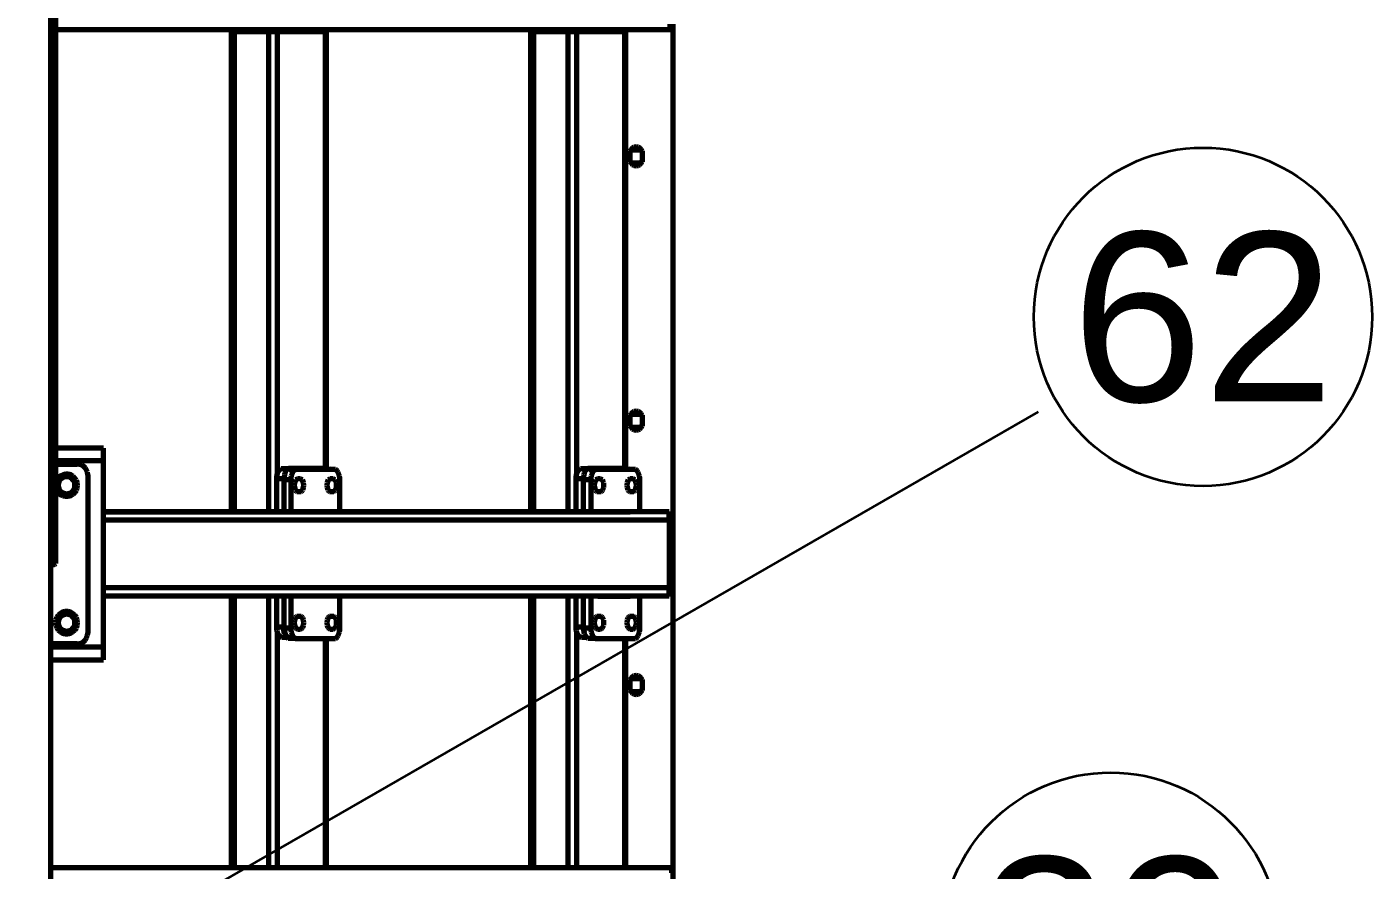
# Model space of a CAD drawing. Header units: millimetres. Extents: x 0 to 594, y 0 to 420.
# Drawn here: x 79.85 to 105.3, y 340.4 to 356.35 of the extents above; entities that cross this region are included whole.
import ezdxf
from ezdxf.enums import TextEntityAlignment as Align

# ---------------------------------------------------------------- set-up
doc = ezdxf.new("R2010")
doc.units = ezdxf.units.MM
doc.styles.add('GOST', font='Arial')

msp = doc.modelspace()

# ---------------------------------------------------------------- linework, layer by layer
at = {"color": 1, "lineweight": 70}
for p, q in [((80.3, 330.38), (80.3, 367.38)), ((80.33, 367.38), (80.33, 346.176)), ((80.4, 346.213), (80.4, 367.38)), ((92.023, 356.3), (92.023, 356.4)), ((92.079, 331.4), (92.079, 356.4)), ((80.4, 356.3), (92.023, 356.3)), ((83.714, 356.26), (83.713, 356.26)), ((83.713, 356.26), (83.713, 356.26)), ((83.713, 356.26), (83.713, 356.26)), ((83.713, 356.26), (83.713, 356.26)), ((83.713, 356.26), (83.713, 356.26)), ((83.713, 356.26), (83.714, 356.26)), ((83.713, 356.26), (83.713, 347.18)), ((83.716, 356.26), (83.714, 356.26)), ((83.714, 356.26), (83.715, 356.26)), ((83.715, 356.26), (83.716, 356.26)), ((83.718, 356.26), (83.716, 356.26)), ((83.716, 356.26), (83.717, 356.26)), ((83.717, 356.26), (83.718, 356.26)), ((83.721, 356.26), (83.718, 356.26)), ((83.718, 356.26), (83.72, 356.26)), ((83.72, 356.26), (83.721, 356.26)), ((83.724, 356.26), (83.721, 356.26)), ((83.721, 356.26), (83.723, 356.26)), ((83.723, 356.26), (83.725, 356.26)), ((83.728, 356.26), (83.724, 356.26)), ((83.725, 356.26), (83.727, 356.26)), ((83.727, 356.26), (83.73, 356.26)), ((83.733, 356.26), (83.728, 356.26)), ((83.73, 356.26), (83.73, 347.18)), ((83.738, 356.26), (83.733, 356.26)), ((83.744, 356.26), (83.738, 356.26)), ((83.75, 356.26), (83.744, 356.26)), ((83.756, 356.26), (83.75, 356.26)), ((83.763, 356.26), (83.756, 356.26)), ((83.771, 356.26), (83.763, 356.26)), ((84.422, 356.26), (83.771, 356.26)), ((83.771, 356.26), (83.771, 347.18)), ((84.434, 356.26), (84.422, 356.26)), ((84.422, 356.26), (84.422, 347.18)), ((84.447, 356.26), (84.434, 356.26)), ((84.46, 356.26), (84.447, 356.26)), ((84.473, 356.26), (84.46, 356.26)), ((84.486, 356.26), (84.473, 356.26)), ((84.5, 356.26), (84.486, 356.26)), ((84.513, 356.26), (84.5, 356.26)), ((84.526, 356.26), (84.513, 356.26)), ((84.538, 356.26), (84.526, 356.26)), ((84.55, 356.26), (84.538, 356.26)), ((84.561, 356.26), (84.55, 356.26)), ((84.571, 356.26), (84.561, 356.26)), ((84.579, 356.26), (84.571, 356.26)), ((84.587, 356.26), (84.579, 356.26)), ((85.493, 356.26), (84.587, 356.26)), ((84.587, 356.26), (84.587, 347.888)), ((85.493, 356.26), (85.496, 356.26)), ((85.496, 356.26), (85.493, 356.26)), ((85.493, 356.26), (85.493, 348)), ((85.496, 356.26), (85.498, 356.26)), ((85.498, 356.26), (85.496, 356.26)), ((85.498, 356.26), (85.5, 356.26)), ((85.5, 356.26), (85.498, 356.26)), ((85.5, 356.26), (85.502, 356.26)), ((85.502, 356.26), (85.5, 356.26)), ((85.502, 356.26), (85.503, 356.26)), ((85.503, 356.26), (85.502, 356.26)), ((85.503, 356.26), (85.505, 356.26)), ((85.505, 356.26), (85.503, 356.26)), ((85.505, 356.26), (85.506, 356.26)), ((85.506, 356.26), (85.505, 356.26)), ((85.506, 356.26), (85.507, 356.26)), ((85.507, 356.26), (85.506, 356.26)), ((85.507, 356.26), (85.508, 356.26)), ((85.508, 356.26), (85.507, 356.26)), ((85.508, 356.26), (85.509, 356.26)), ((85.509, 356.26), (85.508, 356.26)), ((85.509, 356.26), (85.51, 356.26)), ((85.51, 356.26), (85.509, 356.26)), ((85.51, 356.26), (85.51, 356.26)), ((85.51, 356.26), (85.51, 356.26)), ((85.51, 356.26), (85.511, 356.26)), ((85.511, 356.26), (85.51, 356.26)), ((85.51, 356.26), (85.51, 356.26)), ((85.51, 356.26), (85.51, 356.26)), ((85.511, 356.26), (85.511, 348)), ((89.379, 356.26), (89.378, 356.26)), ((89.378, 356.26), (89.378, 356.26)), ((89.378, 356.26), (89.378, 356.26)), ((89.378, 356.26), (89.378, 356.26)), ((89.378, 356.26), (89.379, 356.26)), ((89.378, 356.26), (89.378, 347.18)), ((89.381, 356.26), (89.379, 356.26)), ((89.379, 356.26), (89.379, 356.26)), ((89.379, 356.26), (89.38, 356.26)), ((89.38, 356.26), (89.381, 356.26)), ((89.383, 356.26), (89.381, 356.26)), ((89.381, 356.26), (89.382, 356.26)), ((89.382, 356.26), (89.384, 356.26)), ((89.386, 356.26), (89.383, 356.26)), ((89.384, 356.26), (89.385, 356.26)), ((89.385, 356.26), (89.387, 356.26)), ((89.39, 356.26), (89.386, 356.26)), ((89.387, 356.26), (89.389, 356.26)), ((89.389, 356.26), (89.391, 356.26)), ((89.394, 356.26), (89.39, 356.26)), ((89.391, 356.26), (89.393, 356.26)), ((89.393, 356.26), (89.395, 356.26)), ((89.398, 356.26), (89.394, 356.26)), ((89.395, 356.26), (89.395, 347.18)), ((89.403, 356.26), (89.398, 356.26)), ((89.409, 356.26), (89.403, 356.26)), ((89.415, 356.26), (89.409, 356.26)), ((89.422, 356.26), (89.415, 356.26)), ((89.429, 356.26), (89.422, 356.26)), ((89.436, 356.26), (89.429, 356.26)), ((90.088, 356.26), (89.436, 356.26)), ((89.436, 356.26), (89.436, 347.18)), ((90.1, 356.26), (90.088, 356.26)), ((90.088, 356.26), (90.088, 347.18)), ((90.112, 356.26), (90.1, 356.26)), ((90.125, 356.26), (90.112, 356.26)), ((90.138, 356.26), (90.125, 356.26)), ((90.152, 356.26), (90.138, 356.26)), ((90.165, 356.26), (90.152, 356.26)), ((90.179, 356.26), (90.165, 356.26)), ((90.191, 356.26), (90.179, 356.26)), ((90.204, 356.26), (90.191, 356.26)), ((90.215, 356.26), (90.204, 356.26)), ((90.226, 356.26), (90.215, 356.26)), ((90.236, 356.26), (90.226, 356.26)), ((90.245, 356.26), (90.236, 356.26)), ((90.252, 356.26), (90.245, 356.26)), ((91.159, 356.26), (90.252, 356.26)), ((90.252, 356.26), (90.252, 347.888)), ((90.31, 356.26), (90.31, 356.3)), ((90.395, 356.26), (90.395, 356.3)), ((91.159, 356.26), (91.161, 356.26)), ((91.161, 356.26), (91.159, 356.26)), ((91.159, 356.26), (91.159, 348)), ((91.161, 356.26), (91.163, 356.26)), ((91.163, 356.26), (91.161, 356.26)), ((91.163, 356.26), (91.165, 356.26)), ((91.165, 356.26), (91.163, 356.26)), ((91.165, 356.26), (91.167, 356.26)), ((91.167, 356.26), (91.165, 356.26)), ((91.167, 356.26), (91.169, 356.26)), ((91.169, 356.26), (91.167, 356.26)), ((91.169, 356.26), (91.17, 356.26)), ((91.17, 356.26), (91.169, 356.26)), ((91.17, 356.26), (91.172, 356.26)), ((91.172, 356.26), (91.17, 356.26)), ((91.172, 356.26), (91.173, 356.26)), ((91.173, 356.26), (91.172, 356.26)), ((91.173, 356.26), (91.174, 356.26)), ((91.174, 356.26), (91.173, 356.26)), ((91.174, 356.26), (91.175, 356.26)), ((91.175, 356.26), (91.174, 356.26)), ((91.175, 356.26), (91.175, 356.26)), ((91.175, 356.26), (91.176, 356.26)), ((91.176, 356.26), (91.175, 356.26)), ((91.175, 356.26), (91.175, 356.26)), ((91.176, 356.26), (91.176, 356.26)), ((91.176, 356.26), (91.176, 356.26)), ((91.176, 356.26), (91.176, 356.26)), ((91.176, 356.26), (91.176, 356.26)), ((91.176, 356.26), (91.176, 348)), ((91.379, 354.08), (91.342, 354.075)), ((91.416, 354.075), (91.379, 354.08)), ((91.259, 354.004), (91.259, 353.96)), ((91.265, 353.998), (91.259, 353.96)), ((91.259, 353.96), (91.259, 353.84)), ((91.259, 353.84), (91.265, 353.803)), ((91.259, 353.84), (91.259, 353.797)), ((91.282, 354.031), (91.265, 353.998)), ((91.294, 354.018), (91.27, 354.01)), ((91.308, 354.058), (91.282, 354.031)), ((91.319, 354.02), (91.294, 354.018)), ((91.342, 354.075), (91.308, 354.058)), ((91.439, 354.02), (91.319, 354.02)), ((91.449, 354.058), (91.416, 354.075)), ((91.464, 354.018), (91.439, 354.02)), ((91.476, 354.031), (91.449, 354.058)), ((91.488, 354.01), (91.464, 354.018)), ((91.493, 353.998), (91.476, 354.031)), ((91.499, 353.96), (91.493, 353.998)), ((91.493, 353.803), (91.499, 353.84)), ((91.499, 353.96), (91.499, 354.004)), ((91.499, 353.84), (91.499, 353.96)), ((91.499, 353.797), (91.499, 353.84)), ((91.265, 353.803), (91.282, 353.77)), ((91.27, 353.791), (91.294, 353.783)), ((91.282, 353.77), (91.308, 353.743)), ((91.294, 353.783), (91.319, 353.78)), ((91.308, 353.743), (91.342, 353.726)), ((91.319, 353.78), (91.439, 353.78)), ((91.342, 353.726), (91.379, 353.72)), ((91.379, 353.72), (91.416, 353.726)), ((91.416, 353.726), (91.449, 353.743)), ((91.439, 353.78), (91.464, 353.783)), ((91.449, 353.743), (91.476, 353.77)), ((91.464, 353.783), (91.488, 353.791)), ((91.476, 353.77), (91.493, 353.803)), ((91.259, 349.004), (91.259, 348.96)), ((91.265, 348.998), (91.259, 348.96)), ((91.282, 349.031), (91.265, 348.998)), ((91.294, 349.018), (91.27, 349.01)), ((91.308, 349.058), (91.282, 349.031)), ((91.319, 349.02), (91.294, 349.018)), ((91.342, 349.075), (91.308, 349.058)), ((91.439, 349.02), (91.319, 349.02)), ((91.379, 349.08), (91.342, 349.075)), ((91.416, 349.075), (91.379, 349.08)), ((91.449, 349.058), (91.416, 349.075)), ((91.464, 349.018), (91.439, 349.02)), ((91.476, 349.031), (91.449, 349.058)), ((91.488, 349.01), (91.464, 349.018)), ((91.493, 348.998), (91.476, 349.031)), ((91.499, 348.96), (91.493, 348.998)), ((91.499, 348.96), (91.499, 349.004)), ((91.259, 348.96), (91.259, 348.84)), ((91.259, 348.84), (91.265, 348.803)), ((91.259, 348.84), (91.259, 348.797)), ((91.265, 348.803), (91.282, 348.77)), ((91.27, 348.791), (91.294, 348.783)), ((91.282, 348.77), (91.308, 348.743)), ((91.294, 348.783), (91.319, 348.78)), ((91.308, 348.743), (91.342, 348.726)), ((91.319, 348.78), (91.439, 348.78)), ((91.416, 348.726), (91.449, 348.743)), ((91.439, 348.78), (91.464, 348.783)), ((91.449, 348.743), (91.476, 348.77)), ((91.464, 348.783), (91.488, 348.791)), ((91.476, 348.77), (91.493, 348.803)), ((91.493, 348.803), (91.499, 348.84)), ((91.499, 348.84), (91.499, 348.96)), ((91.499, 348.797), (91.499, 348.84)), ((91.342, 348.726), (91.379, 348.72)), ((91.379, 348.72), (91.416, 348.726)), ((81.3, 348.38), (80.4, 348.38)), ((81.3, 348.379), (81.3, 348.38)), ((81.3, 348.374), (81.3, 348.379)), ((81.3, 348.367), (81.3, 348.374)), ((81.3, 348.357), (81.3, 348.367)), ((81.3, 348.344), (81.3, 348.357)), ((81.3, 348.328), (81.3, 348.344)), ((81.3, 348.31), (81.3, 348.328)), ((81.3, 348.29), (81.3, 348.31)), ((81.3, 348.268), (81.3, 348.29)), ((81.3, 348.245), (81.3, 348.268)), ((81.3, 348.22), (81.3, 348.245)), ((81.3, 348.14), (80.4, 348.14)), ((80.4, 348.08), (80.8, 348.08)), ((80.845, 348.075), (80.8, 348.08)), ((80.887, 348.061), (80.845, 348.075)), ((80.925, 348.037), (80.887, 348.061)), ((80.956, 348.005), (80.925, 348.037)), ((80.98, 347.967), (80.956, 348.005)), ((80.995, 347.925), (80.98, 347.967)), ((81.3, 348.194), (81.3, 348.22)), ((81.3, 348.167), (81.3, 348.194)), ((81.3, 348.14), (81.3, 348.167)), ((81.3, 344.62), (81.3, 348.14)), ((84.607, 347.942), (84.622, 347.967)), ((84.622, 347.967), (84.64, 347.985)), ((84.64, 347.985), (84.66, 347.997)), ((84.66, 347.997), (84.68, 348)), ((84.68, 348), (84.817, 348)), ((84.76, 347.967), (84.744, 347.942)), ((84.777, 347.985), (84.76, 347.967)), ((84.797, 347.997), (84.777, 347.985)), ((84.817, 348), (84.797, 347.997)), ((84.811, 347.98), (84.948, 347.98)), ((85.538, 348), (84.817, 348)), ((84.928, 347.977), (84.909, 347.965)), ((84.948, 347.98), (84.928, 347.977)), ((85.669, 347.98), (84.948, 347.98)), ((85.561, 347.995), (85.538, 348)), ((85.583, 347.98), (85.561, 347.995)), ((85.689, 347.977), (85.669, 347.98)), ((85.708, 347.965), (85.689, 347.977)), ((90.272, 347.942), (90.288, 347.967)), ((90.288, 347.967), (90.306, 347.985)), ((90.306, 347.985), (90.325, 347.997)), ((90.325, 347.997), (90.345, 348)), ((90.345, 348), (90.482, 348)), ((90.425, 347.967), (90.409, 347.942)), ((90.443, 347.985), (90.425, 347.967)), ((90.462, 347.997), (90.443, 347.985)), ((90.482, 348), (90.462, 347.997)), ((91.203, 348), (90.482, 348)), ((90.487, 347.98), (90.625, 347.98)), ((90.604, 347.977), (90.585, 347.965)), ((90.625, 347.98), (90.604, 347.977)), ((91.346, 347.98), (90.625, 347.98)), ((91.226, 347.995), (91.203, 348)), ((91.248, 347.98), (91.226, 347.995)), ((91.366, 347.977), (91.346, 347.98)), ((91.385, 347.965), (91.366, 347.977)), ((80.421, 347.789), (80.4, 347.745)), ((80.451, 347.828), (80.421, 347.789)), ((80.436, 347.726), (80.43, 347.68)), ((80.455, 347.769), (80.436, 347.726)), ((80.453, 347.744), (80.441, 347.702)), ((80.49, 347.859), (80.451, 347.828)), ((80.476, 347.781), (80.453, 347.744)), ((80.484, 347.805), (80.455, 347.769)), ((80.508, 347.811), (80.476, 347.781)), ((80.522, 347.831), (80.484, 347.805)), ((80.535, 347.88), (80.49, 347.859)), ((80.546, 347.831), (80.508, 347.811)), ((80.565, 347.847), (80.522, 347.831)), ((80.583, 347.89), (80.535, 347.88)), ((80.589, 347.84), (80.546, 347.831)), ((80.612, 347.85), (80.565, 347.847)), ((80.632, 347.888), (80.583, 347.89)), ((80.633, 347.837), (80.589, 347.84)), ((80.657, 347.841), (80.612, 347.85)), ((80.68, 347.875), (80.632, 347.888)), ((80.674, 347.823), (80.633, 347.837)), ((80.698, 347.819), (80.657, 347.841)), ((80.709, 347.797), (80.674, 347.823)), ((80.723, 347.851), (80.68, 347.875)), ((80.732, 347.788), (80.698, 347.819)), ((80.737, 347.764), (80.709, 347.797)), ((80.76, 347.817), (80.723, 347.851)), ((80.756, 347.748), (80.732, 347.788)), ((80.754, 347.724), (80.737, 347.764)), ((80.76, 347.68), (80.754, 347.724)), ((80.768, 347.704), (80.756, 347.748)), ((80.787, 347.776), (80.76, 347.817)), ((80.804, 347.73), (80.787, 347.776)), ((80.81, 347.68), (80.804, 347.73)), ((81, 347.88), (80.995, 347.925)), ((81, 347.88), (81, 344.88)), ((84.577, 347.8), (84.579, 347.839)), ((84.577, 347.18), (84.577, 347.8)), ((84.714, 347.8), (84.577, 347.8)), ((84.579, 347.839), (84.584, 347.877)), ((84.584, 347.877), (84.594, 347.912)), ((84.594, 347.912), (84.607, 347.942)), ((84.716, 347.839), (84.714, 347.8)), ((84.714, 347.8), (84.714, 347.18)), ((84.845, 347.78), (84.714, 347.78)), ((84.722, 347.877), (84.716, 347.839)), ((84.731, 347.912), (84.722, 347.877)), ((84.744, 347.942), (84.731, 347.912)), ((84.847, 347.819), (84.845, 347.78)), ((84.845, 347.78), (84.845, 347.18)), ((84.853, 347.857), (84.847, 347.819)), ((84.862, 347.892), (84.853, 347.857)), ((84.875, 347.922), (84.862, 347.892)), ((84.891, 347.947), (84.875, 347.922)), ((84.909, 347.965), (84.891, 347.947)), ((84.911, 347.726), (84.907, 347.68)), ((84.925, 347.765), (84.911, 347.726)), ((84.934, 347.78), (84.925, 347.765)), ((84.945, 347.791), (84.934, 347.78)), ((84.957, 347.798), (84.945, 347.791)), ((84.969, 347.8), (84.957, 347.798)), ((85.03, 347.8), (84.969, 347.8)), ((85.042, 347.798), (85.03, 347.8)), ((85.054, 347.791), (85.042, 347.798)), ((85.065, 347.78), (85.054, 347.791)), ((85.074, 347.765), (85.065, 347.78)), ((85.087, 347.726), (85.074, 347.765)), ((85.092, 347.68), (85.087, 347.726)), ((85.53, 347.726), (85.525, 347.68)), ((85.543, 347.765), (85.53, 347.726)), ((85.552, 347.78), (85.543, 347.765)), ((85.563, 347.791), (85.552, 347.78)), ((85.575, 347.798), (85.563, 347.791)), ((85.587, 347.8), (85.575, 347.798)), ((85.648, 347.8), (85.587, 347.8)), ((85.66, 347.798), (85.648, 347.8)), ((85.672, 347.791), (85.66, 347.798)), ((85.683, 347.78), (85.672, 347.791)), ((85.692, 347.765), (85.683, 347.78)), ((85.706, 347.726), (85.692, 347.765)), ((85.71, 347.68), (85.706, 347.726)), ((85.726, 347.947), (85.708, 347.965)), ((85.742, 347.922), (85.726, 347.947)), ((85.755, 347.892), (85.742, 347.922)), ((85.764, 347.857), (85.755, 347.892)), ((85.77, 347.819), (85.764, 347.857)), ((85.772, 347.78), (85.77, 347.819)), ((85.772, 347.18), (85.772, 347.78)), ((90.242, 347.8), (90.244, 347.839)), ((90.242, 347.18), (90.242, 347.8)), ((90.379, 347.8), (90.242, 347.8)), ((90.244, 347.839), (90.25, 347.877)), ((90.25, 347.877), (90.259, 347.912)), ((90.259, 347.912), (90.272, 347.942)), ((90.381, 347.839), (90.379, 347.8)), ((90.379, 347.8), (90.379, 347.18)), ((90.387, 347.877), (90.381, 347.839)), ((90.522, 347.78), (90.384, 347.78)), ((90.397, 347.912), (90.387, 347.877)), ((90.409, 347.942), (90.397, 347.912)), ((90.523, 347.819), (90.522, 347.78)), ((90.522, 347.78), (90.522, 347.18)), ((90.529, 347.857), (90.523, 347.819)), ((90.539, 347.892), (90.529, 347.857)), ((90.552, 347.922), (90.539, 347.892)), ((90.567, 347.947), (90.552, 347.922)), ((90.585, 347.965), (90.567, 347.947)), ((90.588, 347.726), (90.583, 347.68)), ((90.601, 347.765), (90.588, 347.726)), ((90.611, 347.78), (90.601, 347.765)), ((90.621, 347.791), (90.611, 347.78)), ((90.633, 347.798), (90.621, 347.791)), ((90.645, 347.8), (90.633, 347.798)), ((90.707, 347.8), (90.645, 347.8)), ((90.719, 347.798), (90.707, 347.8)), ((90.731, 347.791), (90.719, 347.798)), ((90.741, 347.78), (90.731, 347.791)), ((90.751, 347.765), (90.741, 347.78)), ((90.764, 347.726), (90.751, 347.765)), ((90.769, 347.68), (90.764, 347.726)), ((91.206, 347.726), (91.201, 347.68)), ((91.219, 347.765), (91.206, 347.726)), ((91.229, 347.78), (91.219, 347.765)), ((91.24, 347.791), (91.229, 347.78)), ((91.251, 347.798), (91.24, 347.791)), ((91.263, 347.8), (91.251, 347.798)), ((91.325, 347.8), (91.263, 347.8)), ((91.337, 347.798), (91.325, 347.8)), ((91.349, 347.791), (91.337, 347.798)), ((91.359, 347.78), (91.349, 347.791)), ((91.369, 347.765), (91.359, 347.78)), ((91.382, 347.726), (91.369, 347.765)), ((91.387, 347.68), (91.382, 347.726)), ((91.403, 347.947), (91.385, 347.965)), ((91.418, 347.922), (91.403, 347.947)), ((91.431, 347.892), (91.418, 347.922)), ((91.441, 347.857), (91.431, 347.892)), ((91.447, 347.819), (91.441, 347.857)), ((91.449, 347.78), (91.447, 347.819)), ((91.449, 347.18), (91.449, 347.78)), ((80.4, 347.616), (80.421, 347.571)), ((80.421, 347.571), (80.451, 347.533)), ((80.43, 347.68), (80.436, 347.635)), ((80.436, 347.635), (80.455, 347.592)), ((80.441, 347.702), (80.441, 347.659)), ((80.441, 347.659), (80.453, 347.617)), ((80.451, 347.533), (80.49, 347.502)), ((80.453, 347.617), (80.476, 347.58)), ((80.455, 347.592), (80.484, 347.556)), ((80.476, 347.58), (80.508, 347.55)), ((80.484, 347.556), (80.522, 347.53)), ((80.49, 347.502), (80.535, 347.481)), ((80.508, 347.55), (80.546, 347.53)), ((80.522, 347.53), (80.565, 347.514)), ((80.535, 347.481), (80.583, 347.471)), ((80.546, 347.53), (80.589, 347.521)), ((80.565, 347.514), (80.612, 347.511)), ((80.583, 347.471), (80.632, 347.473)), ((80.589, 347.521), (80.633, 347.524)), ((80.612, 347.511), (80.657, 347.52)), ((80.632, 347.473), (80.68, 347.486)), ((80.633, 347.524), (80.674, 347.538)), ((80.657, 347.52), (80.698, 347.542)), ((80.674, 347.538), (80.709, 347.564)), ((80.68, 347.486), (80.723, 347.51)), ((80.698, 347.542), (80.732, 347.573)), ((80.709, 347.564), (80.737, 347.597)), ((80.723, 347.51), (80.76, 347.544)), ((80.732, 347.573), (80.756, 347.613)), ((80.737, 347.597), (80.754, 347.637)), ((80.754, 347.637), (80.76, 347.68)), ((80.756, 347.613), (80.768, 347.657)), ((80.76, 347.544), (80.787, 347.585)), ((80.768, 347.657), (80.768, 347.704)), ((80.787, 347.585), (80.804, 347.631)), ((80.804, 347.631), (80.81, 347.68)), ((84.907, 347.68), (84.911, 347.635)), ((84.911, 347.635), (84.925, 347.596)), ((84.925, 347.596), (84.934, 347.581)), ((84.934, 347.581), (84.945, 347.57)), ((84.945, 347.57), (84.957, 347.563)), ((84.957, 347.563), (84.969, 347.56)), ((84.969, 347.56), (85.03, 347.56)), ((85.03, 347.56), (85.042, 347.563)), ((85.042, 347.563), (85.054, 347.57)), ((85.054, 347.57), (85.065, 347.581)), ((85.065, 347.581), (85.074, 347.596)), ((85.074, 347.596), (85.087, 347.635)), ((85.087, 347.635), (85.092, 347.68)), ((85.525, 347.68), (85.53, 347.635)), ((85.53, 347.635), (85.543, 347.596)), ((85.543, 347.596), (85.552, 347.581)), ((85.552, 347.581), (85.563, 347.57)), ((85.563, 347.57), (85.575, 347.563)), ((85.575, 347.563), (85.587, 347.56)), ((85.587, 347.56), (85.648, 347.56)), ((85.648, 347.56), (85.66, 347.563)), ((85.66, 347.563), (85.672, 347.57)), ((85.672, 347.57), (85.683, 347.581)), ((85.683, 347.581), (85.692, 347.596)), ((85.692, 347.596), (85.706, 347.635)), ((85.706, 347.635), (85.71, 347.68)), ((90.583, 347.68), (90.588, 347.635)), ((90.588, 347.635), (90.601, 347.596)), ((90.601, 347.596), (90.611, 347.581)), ((90.611, 347.581), (90.621, 347.57)), ((90.621, 347.57), (90.633, 347.563)), ((90.633, 347.563), (90.645, 347.56)), ((90.645, 347.56), (90.707, 347.56)), ((90.707, 347.56), (90.719, 347.563)), ((90.719, 347.563), (90.731, 347.57)), ((90.731, 347.57), (90.741, 347.581)), ((90.741, 347.581), (90.751, 347.596)), ((90.751, 347.596), (90.764, 347.635)), ((90.764, 347.635), (90.769, 347.68)), ((91.201, 347.68), (91.206, 347.635)), ((91.206, 347.635), (91.219, 347.596)), ((91.219, 347.596), (91.229, 347.581)), ((91.229, 347.581), (91.24, 347.57)), ((91.24, 347.57), (91.251, 347.563)), ((91.251, 347.563), (91.263, 347.56)), ((91.263, 347.56), (91.325, 347.56)), ((91.325, 347.56), (91.337, 347.563)), ((91.337, 347.563), (91.349, 347.57)), ((91.349, 347.57), (91.359, 347.581)), ((91.359, 347.581), (91.369, 347.596)), ((91.369, 347.596), (91.382, 347.635)), ((91.382, 347.635), (91.387, 347.68)), ((81.3, 347.18), (91.265, 347.18)), ((92.003, 347.18), (81.3, 347.18)), ((92.003, 347.02), (81.3, 347.02)), ((92.003, 347.18), (92.003, 347.179)), ((92.003, 347.179), (92.003, 347.176)), ((92.003, 347.176), (92.003, 347.172)), ((92.003, 347.172), (92.003, 347.165)), ((92.003, 347.165), (92.003, 347.156)), ((92.003, 347.156), (92.003, 347.146)), ((92.003, 347.146), (92.003, 347.134)), ((92.003, 347.138), (92.003, 347.14)), ((92.003, 347.14), (92.003, 347.14)), ((92.003, 347.14), (92.043, 347.14)), ((92.003, 347.136), (92.003, 347.138)), ((92.003, 347.133), (92.003, 347.136)), ((92.003, 347.134), (92.003, 347.12)), ((92.003, 347.128), (92.003, 347.133)), ((92.003, 347.123), (92.003, 347.128)), ((92.003, 347.117), (92.003, 347.123)), ((92.003, 347.12), (92.003, 347.106)), ((92.003, 347.11), (92.003, 347.117)), ((92.003, 347.103), (92.003, 347.11)), ((92.003, 347.106), (92.003, 347.09)), ((92.003, 347.095), (92.003, 347.103)), ((92.003, 347.087), (92.003, 347.095)), ((92.003, 347.09), (92.003, 347.073)), ((92.003, 347.078), (92.003, 347.087)), ((92.003, 347.069), (92.003, 347.078)), ((92.003, 347.073), (92.003, 347.056)), ((92.003, 347.06), (92.003, 347.069)), ((92.043, 347.06), (92.003, 347.06)), ((92.003, 347.056), (92.003, 347.038)), ((92.003, 347.038), (92.003, 347.02)), ((92.003, 347.02), (92.003, 345.74)), ((92.043, 347.14), (92.043, 347.14)), ((92.043, 347.14), (92.043, 347.138)), ((92.043, 347.138), (92.043, 347.136)), ((92.043, 347.136), (92.043, 347.133)), ((92.043, 347.133), (92.043, 347.128)), ((92.043, 347.128), (92.043, 347.123)), ((92.043, 347.123), (92.043, 347.117)), ((92.043, 347.117), (92.043, 347.11)), ((92.043, 347.11), (92.043, 347.103)), ((92.043, 347.103), (92.043, 347.095)), ((92.043, 347.095), (92.043, 347.087)), ((92.043, 347.087), (92.043, 347.078)), ((92.043, 347.078), (92.043, 347.069)), ((92.043, 347.069), (92.043, 347.06)), ((92.043, 347.06), (92.043, 345.7)), ((80.357, 346.179), (80.379, 346.187)), ((80.379, 346.187), (80.395, 346.199)), ((80.395, 346.199), (80.4, 346.213)), ((80.3, 346.176), (80.33, 346.176)), ((80.33, 346.176), (80.357, 346.179)), ((92.003, 345.74), (81.3, 345.74)), ((92.003, 345.74), (92.003, 345.723)), ((92.003, 345.723), (92.003, 345.705)), ((92.003, 345.705), (92.003, 345.688)), ((92.003, 345.692), (92.003, 345.7)), ((92.003, 345.7), (92.043, 345.7)), ((92.003, 345.683), (92.003, 345.692)), ((92.003, 345.688), (92.003, 345.671)), ((92.003, 345.674), (92.003, 345.683)), ((92.043, 345.7), (92.043, 345.692)), ((92.043, 345.692), (92.043, 345.683)), ((92.043, 345.683), (92.043, 345.674)), ((92.003, 345.58), (81.3, 345.58)), ((83.12, 345.58), (83.12, 345.58)), ((83.12, 345.58), (83.12, 345.58)), ((83.12, 345.58), (83.12, 345.58)), ((83.12, 345.58), (83.12, 345.58)), ((83.12, 345.58), (83.12, 345.58)), ((83.12, 345.58), (83.12, 345.58)), ((83.12, 345.58), (83.12, 345.58)), ((83.12, 345.58), (83.12, 345.58)), ((83.12, 345.58), (83.12, 345.58)), ((83.12, 345.58), (83.12, 345.58)), ((83.12, 345.58), (83.12, 345.58)), ((83.12, 345.58), (83.12, 345.58)), ((83.12, 345.58), (83.12, 345.58)), ((83.12, 345.58), (83.12, 345.58)), ((83.713, 345.58), (83.713, 340.45)), ((83.73, 345.58), (83.73, 340.45)), ((83.771, 345.58), (83.771, 340.45)), ((84.422, 345.58), (84.422, 340.45)), ((84.577, 345), (84.577, 345.58)), ((84.714, 345.58), (84.714, 345)), ((84.845, 345.58), (84.845, 344.98)), ((84.979, 345.58), (84.979, 345.58)), ((85.638, 345.58), (85.638, 345.58)), ((85.772, 344.98), (85.772, 345.58)), ((87.123, 345.58), (87.123, 345.58)), ((87.123, 345.58), (87.123, 345.58)), ((87.123, 345.58), (87.123, 345.58)), ((87.123, 345.58), (87.123, 345.58)), ((87.123, 345.58), (87.123, 345.58)), ((87.123, 345.58), (87.123, 345.58)), ((87.123, 345.58), (87.123, 345.58)), ((87.123, 345.58), (87.123, 345.58)), ((87.123, 345.58), (87.123, 345.58)), ((87.123, 345.58), (87.123, 345.58)), ((87.123, 345.58), (87.123, 345.58)), ((87.123, 345.58), (87.123, 345.58)), ((87.123, 345.58), (87.123, 345.58)), ((87.123, 345.58), (87.123, 345.58)), ((89.378, 345.58), (89.378, 340.45)), ((89.395, 345.58), (89.395, 340.45)), ((89.436, 345.58), (89.436, 340.45)), ((90.088, 345.58), (90.088, 340.45)), ((90.242, 345), (90.242, 345.58)), ((90.379, 345.58), (90.379, 345)), ((90.522, 345.58), (90.522, 344.98)), ((90.655, 345.58), (91.265, 345.58)), ((90.655, 345.58), (90.655, 345.58)), ((91.265, 345.58), (91.265, 345.58)), ((91.265, 345.58), (91.265, 345.58)), ((91.265, 345.58), (91.265, 345.58)), ((91.265, 345.58), (91.265, 345.58)), ((91.265, 345.58), (91.265, 345.58)), ((91.265, 345.58), (91.265, 345.58)), ((91.265, 345.58), (91.265, 345.58)), ((91.265, 345.58), (91.265, 345.58)), ((91.265, 345.58), (91.265, 345.58)), ((91.265, 345.58), (91.265, 345.58)), ((91.265, 345.58), (91.265, 345.58)), ((91.265, 345.58), (91.265, 345.58)), ((91.265, 345.58), (91.265, 345.58)), ((91.265, 345.58), (91.265, 345.58)), ((91.315, 345.58), (91.315, 345.58)), ((91.449, 344.98), (91.449, 345.58)), ((92.003, 345.666), (92.003, 345.674)), ((92.003, 345.671), (92.003, 345.655)), ((92.003, 345.658), (92.003, 345.666)), ((92.003, 345.651), (92.003, 345.658)), ((92.003, 345.655), (92.003, 345.641)), ((92.003, 345.644), (92.003, 345.651)), ((92.003, 345.638), (92.003, 345.644)), ((92.003, 345.641), (92.003, 345.627)), ((92.003, 345.633), (92.003, 345.638)), ((92.003, 345.628), (92.003, 345.633)), ((92.003, 345.625), (92.003, 345.628)), ((92.003, 345.627), (92.003, 345.615)), ((92.003, 345.622), (92.003, 345.625)), ((92.003, 345.621), (92.003, 345.622)), ((92.003, 345.62), (92.003, 345.621)), ((92.043, 345.62), (92.003, 345.62)), ((92.003, 345.615), (92.003, 345.605)), ((92.003, 345.605), (92.003, 345.596)), ((92.003, 345.596), (92.003, 345.589)), ((92.003, 345.589), (92.003, 345.584)), ((92.003, 345.584), (92.003, 345.581)), ((92.003, 345.581), (92.003, 345.58)), ((92.043, 345.674), (92.043, 345.666)), ((92.043, 345.666), (92.043, 345.658)), ((92.043, 345.658), (92.043, 345.651)), ((92.043, 345.651), (92.043, 345.644)), ((92.043, 345.644), (92.043, 345.638)), ((92.043, 345.638), (92.043, 345.633)), ((92.043, 345.633), (92.043, 345.628)), ((92.043, 345.628), (92.043, 345.625)), ((92.043, 345.625), (92.043, 345.622)), ((92.043, 345.622), (92.043, 345.621)), ((92.043, 345.621), (92.043, 345.62)), ((80.414, 345.178), (80.396, 345.131)), ((80.443, 345.22), (80.414, 345.178)), ((80.455, 345.169), (80.436, 345.126)), ((80.481, 345.253), (80.443, 345.22)), ((80.476, 345.181), (80.453, 345.144)), ((80.484, 345.205), (80.455, 345.169)), ((80.508, 345.211), (80.476, 345.181)), ((80.526, 345.277), (80.481, 345.253)), ((80.522, 345.231), (80.484, 345.205)), ((80.546, 345.231), (80.508, 345.211)), ((80.565, 345.247), (80.522, 345.231)), ((80.575, 345.289), (80.526, 345.277)), ((80.589, 345.24), (80.546, 345.231)), ((80.612, 345.25), (80.565, 345.247)), ((80.625, 345.289), (80.575, 345.289)), ((80.633, 345.237), (80.589, 345.24)), ((80.657, 345.241), (80.612, 345.25)), ((80.674, 345.277), (80.625, 345.289)), ((80.674, 345.223), (80.633, 345.237)), ((80.698, 345.219), (80.657, 345.241)), ((80.719, 345.253), (80.674, 345.277)), ((80.709, 345.197), (80.674, 345.223)), ((80.732, 345.188), (80.698, 345.219)), ((80.737, 345.164), (80.709, 345.197)), ((80.757, 345.22), (80.719, 345.253)), ((80.756, 345.148), (80.732, 345.188)), ((80.786, 345.178), (80.757, 345.22)), ((80.804, 345.131), (80.786, 345.178)), ((84.934, 345.18), (84.925, 345.165)), ((84.945, 345.191), (84.934, 345.18)), ((84.957, 345.198), (84.945, 345.191)), ((84.969, 345.2), (84.957, 345.198)), ((85.03, 345.2), (84.969, 345.2)), ((85.042, 345.198), (85.03, 345.2)), ((85.054, 345.191), (85.042, 345.198)), ((85.065, 345.18), (85.054, 345.191)), ((85.074, 345.165), (85.065, 345.18)), ((85.552, 345.18), (85.543, 345.165)), ((85.563, 345.191), (85.552, 345.18)), ((85.575, 345.198), (85.563, 345.191)), ((85.587, 345.2), (85.575, 345.198)), ((85.648, 345.2), (85.587, 345.2)), ((85.66, 345.198), (85.648, 345.2)), ((85.672, 345.191), (85.66, 345.198)), ((85.683, 345.18), (85.672, 345.191)), ((85.692, 345.165), (85.683, 345.18)), ((90.611, 345.18), (90.601, 345.165)), ((90.621, 345.191), (90.611, 345.18)), ((90.633, 345.198), (90.621, 345.191)), ((90.645, 345.2), (90.633, 345.198)), ((90.707, 345.2), (90.645, 345.2)), ((90.707, 345.2), (90.645, 345.2)), ((90.719, 345.198), (90.707, 345.2)), ((90.731, 345.191), (90.719, 345.198)), ((90.741, 345.18), (90.731, 345.191)), ((90.751, 345.165), (90.741, 345.18)), ((91.229, 345.18), (91.219, 345.165)), ((91.24, 345.191), (91.229, 345.18)), ((91.251, 345.198), (91.24, 345.191)), ((91.263, 345.2), (91.251, 345.198)), ((91.325, 345.2), (91.263, 345.2)), ((91.337, 345.198), (91.325, 345.2)), ((91.349, 345.191), (91.337, 345.198)), ((91.359, 345.18), (91.349, 345.191)), ((91.369, 345.165), (91.359, 345.18)), ((80.396, 345.131), (80.39, 345.08)), ((80.39, 345.08), (80.396, 345.03)), ((80.396, 345.03), (80.414, 344.983)), ((80.414, 344.983), (80.443, 344.941)), ((80.436, 345.126), (80.43, 345.08)), ((80.43, 345.08), (80.436, 345.035)), ((80.436, 345.035), (80.455, 344.992)), ((80.453, 345.144), (80.441, 345.102)), ((80.441, 345.102), (80.441, 345.059)), ((80.441, 345.059), (80.453, 345.017)), ((80.443, 344.941), (80.481, 344.908)), ((80.453, 345.017), (80.476, 344.98)), ((80.455, 344.992), (80.484, 344.956)), ((80.476, 344.98), (80.508, 344.95)), ((80.484, 344.956), (80.522, 344.93)), ((80.508, 344.95), (80.546, 344.93)), ((80.522, 344.93), (80.565, 344.914)), ((80.546, 344.93), (80.589, 344.921)), ((80.565, 344.914), (80.612, 344.911)), ((80.589, 344.921), (80.633, 344.924)), ((80.612, 344.911), (80.657, 344.92)), ((80.633, 344.924), (80.674, 344.938)), ((80.657, 344.92), (80.698, 344.942)), ((80.674, 344.938), (80.709, 344.964)), ((80.698, 344.942), (80.732, 344.973)), ((80.709, 344.964), (80.737, 344.997)), ((80.719, 344.908), (80.757, 344.941)), ((80.732, 344.973), (80.756, 345.013)), ((80.754, 345.124), (80.737, 345.164)), ((80.737, 344.997), (80.754, 345.037)), ((80.76, 345.08), (80.754, 345.124)), ((80.754, 345.037), (80.76, 345.08)), ((80.768, 345.104), (80.756, 345.148)), ((80.756, 345.013), (80.768, 345.057)), ((80.757, 344.941), (80.786, 344.983)), ((80.768, 345.057), (80.768, 345.104)), ((80.786, 344.983), (80.804, 345.03)), ((80.81, 345.08), (80.804, 345.131)), ((80.804, 345.03), (80.81, 345.08)), ((84.579, 344.961), (84.577, 345)), ((84.577, 345), (84.714, 345)), ((84.584, 344.924), (84.579, 344.961)), ((84.594, 344.889), (84.584, 344.924)), ((84.587, 344.913), (84.587, 340.45)), ((84.71, 344.941), (84.708, 344.98)), ((84.716, 344.904), (84.71, 344.941)), ((84.714, 345), (84.716, 344.961)), ((84.714, 344.98), (84.845, 344.98)), ((84.716, 344.961), (84.722, 344.924)), ((84.722, 344.924), (84.731, 344.889)), ((84.845, 344.98), (84.847, 344.941)), ((84.847, 344.941), (84.853, 344.904)), ((84.911, 345.126), (84.907, 345.08)), ((84.907, 345.08), (84.911, 345.035)), ((84.925, 345.165), (84.911, 345.126)), ((84.911, 345.035), (84.925, 344.996)), ((84.925, 344.996), (84.934, 344.981)), ((84.934, 344.981), (84.945, 344.97)), ((84.945, 344.97), (84.957, 344.963)), ((84.957, 344.963), (84.969, 344.96)), ((84.969, 344.96), (85.03, 344.96)), ((85.03, 344.96), (85.042, 344.963)), ((85.042, 344.963), (85.054, 344.97)), ((85.054, 344.97), (85.065, 344.981)), ((85.065, 344.981), (85.074, 344.996)), ((85.087, 345.126), (85.074, 345.165)), ((85.074, 344.996), (85.087, 345.035)), ((85.092, 345.08), (85.087, 345.126)), ((85.087, 345.035), (85.092, 345.08)), ((85.53, 345.126), (85.525, 345.08)), ((85.525, 345.08), (85.53, 345.035)), ((85.543, 345.165), (85.53, 345.126)), ((85.53, 345.035), (85.543, 344.996)), ((85.543, 344.996), (85.552, 344.981)), ((85.552, 344.981), (85.563, 344.97)), ((85.563, 344.97), (85.575, 344.963)), ((85.575, 344.963), (85.587, 344.96)), ((85.587, 344.96), (85.648, 344.96)), ((85.648, 344.96), (85.66, 344.963)), ((85.66, 344.963), (85.672, 344.97)), ((85.672, 344.97), (85.683, 344.981)), ((85.683, 344.981), (85.692, 344.996)), ((85.706, 345.126), (85.692, 345.165)), ((85.692, 344.996), (85.706, 345.035)), ((85.71, 345.08), (85.706, 345.126)), ((85.706, 345.035), (85.71, 345.08)), ((85.764, 344.904), (85.77, 344.941)), ((85.77, 344.941), (85.772, 344.98)), ((90.244, 344.961), (90.242, 345)), ((90.242, 345), (90.379, 345)), ((90.25, 344.924), (90.244, 344.961)), ((90.259, 344.889), (90.25, 344.924)), ((90.252, 344.913), (90.252, 340.45)), ((90.379, 345), (90.383, 344.949)), ((90.383, 344.949), (90.393, 344.901)), ((90.386, 344.941), (90.384, 344.98)), ((90.384, 344.98), (90.522, 344.98)), ((90.392, 344.904), (90.386, 344.941)), ((90.522, 344.98), (90.523, 344.941)), ((90.523, 344.941), (90.529, 344.904)), ((90.588, 345.126), (90.583, 345.08)), ((90.583, 345.08), (90.588, 345.035)), ((90.601, 345.165), (90.588, 345.126)), ((90.588, 345.035), (90.601, 344.996)), ((90.601, 344.996), (90.611, 344.981)), ((90.611, 344.981), (90.621, 344.97)), ((90.621, 344.97), (90.633, 344.963)), ((90.633, 344.963), (90.645, 344.96)), ((90.645, 344.96), (90.707, 344.96)), ((90.707, 344.96), (90.719, 344.963)), ((90.719, 344.963), (90.731, 344.97)), ((90.731, 344.97), (90.741, 344.981)), ((90.741, 344.981), (90.751, 344.996)), ((90.764, 345.126), (90.751, 345.165)), ((90.751, 344.996), (90.764, 345.035)), ((90.769, 345.08), (90.764, 345.126)), ((90.764, 345.035), (90.769, 345.08)), ((91.206, 345.126), (91.201, 345.08)), ((91.201, 345.08), (91.206, 345.035)), ((91.219, 345.165), (91.206, 345.126)), ((91.206, 345.035), (91.219, 344.996)), ((91.219, 344.996), (91.229, 344.981)), ((91.229, 344.981), (91.24, 344.97)), ((91.24, 344.97), (91.251, 344.963)), ((91.251, 344.963), (91.263, 344.96)), ((91.263, 344.96), (91.325, 344.96)), ((91.325, 344.96), (91.337, 344.963)), ((91.337, 344.963), (91.349, 344.97)), ((91.349, 344.97), (91.359, 344.981)), ((91.359, 344.981), (91.369, 344.996)), ((91.382, 345.126), (91.369, 345.165)), ((91.369, 344.996), (91.382, 345.035)), ((91.387, 345.08), (91.382, 345.126)), ((91.382, 345.035), (91.387, 345.08)), ((91.441, 344.904), (91.447, 344.941)), ((91.447, 344.941), (91.449, 344.98)), ((80.8, 344.68), (80.3, 344.68)), ((80.481, 344.908), (80.526, 344.884)), ((80.526, 344.884), (80.575, 344.872)), ((80.575, 344.872), (80.625, 344.872)), ((80.625, 344.872), (80.674, 344.884)), ((80.674, 344.884), (80.719, 344.908)), ((80.8, 344.68), (80.845, 344.685)), ((80.845, 344.685), (80.887, 344.7)), ((80.887, 344.7), (80.925, 344.724)), ((80.925, 344.724), (80.956, 344.756)), ((80.956, 344.756), (80.98, 344.794)), ((80.98, 344.794), (80.995, 344.836)), ((80.995, 344.836), (81, 344.88)), ((84.607, 344.859), (84.594, 344.889)), ((84.622, 344.834), (84.607, 344.859)), ((84.64, 344.816), (84.622, 344.834)), ((84.66, 344.804), (84.64, 344.816)), ((84.68, 344.8), (84.66, 344.804)), ((84.766, 344.8), (84.68, 344.8)), ((84.725, 344.869), (84.716, 344.904)), ((84.738, 344.839), (84.725, 344.869)), ((84.731, 344.889), (84.744, 344.859)), ((84.754, 344.814), (84.738, 344.839)), ((84.744, 344.859), (84.76, 344.834)), ((84.771, 344.796), (84.754, 344.814)), ((84.76, 344.834), (84.777, 344.816)), ((84.791, 344.784), (84.771, 344.796)), ((84.777, 344.816), (84.797, 344.804)), ((84.811, 344.78), (84.791, 344.784)), ((84.797, 344.804), (84.817, 344.8)), ((84.948, 344.78), (84.811, 344.78)), ((84.853, 344.904), (84.862, 344.869)), ((84.862, 344.869), (84.875, 344.839)), ((84.875, 344.839), (84.891, 344.814)), ((84.891, 344.814), (84.909, 344.796)), ((84.909, 344.796), (84.928, 344.784)), ((84.928, 344.784), (84.948, 344.78)), ((84.948, 344.78), (85.669, 344.78)), ((85.493, 344.78), (85.493, 340.45)), ((85.511, 344.78), (85.511, 340.45)), ((85.669, 344.78), (85.689, 344.784)), ((85.689, 344.784), (85.708, 344.796)), ((85.708, 344.796), (85.726, 344.814)), ((85.726, 344.814), (85.742, 344.839)), ((85.742, 344.839), (85.755, 344.869)), ((85.755, 344.869), (85.764, 344.904)), ((90.272, 344.859), (90.259, 344.889)), ((90.288, 344.834), (90.272, 344.859)), ((90.306, 344.816), (90.288, 344.834)), ((90.325, 344.804), (90.306, 344.816)), ((90.345, 344.8), (90.325, 344.804)), ((90.442, 344.8), (90.345, 344.8)), ((90.402, 344.869), (90.392, 344.904)), ((90.415, 344.839), (90.402, 344.869)), ((90.43, 344.814), (90.415, 344.839)), ((90.448, 344.796), (90.43, 344.814)), ((90.467, 344.784), (90.448, 344.796)), ((90.487, 344.78), (90.467, 344.784)), ((90.625, 344.78), (90.487, 344.78)), ((90.529, 344.904), (90.539, 344.869)), ((90.539, 344.869), (90.552, 344.839)), ((90.552, 344.839), (90.567, 344.814)), ((90.567, 344.814), (90.585, 344.796)), ((90.585, 344.796), (90.604, 344.784)), ((90.604, 344.784), (90.625, 344.78)), ((90.625, 344.78), (91.346, 344.78)), ((91.159, 344.78), (91.159, 340.45)), ((91.176, 344.78), (91.176, 340.45)), ((91.346, 344.78), (91.366, 344.784)), ((91.366, 344.784), (91.385, 344.796)), ((91.385, 344.796), (91.403, 344.814)), ((91.403, 344.814), (91.418, 344.839)), ((91.418, 344.839), (91.431, 344.869)), ((91.431, 344.869), (91.441, 344.904)), ((81.3, 344.62), (80.3, 344.62)), ((81.3, 344.594), (81.3, 344.62)), ((81.3, 344.567), (81.3, 344.594)), ((81.3, 344.541), (81.3, 344.567)), ((81.3, 344.516), (81.3, 344.541)), ((81.3, 344.493), (81.3, 344.516)), ((81.3, 344.471), (81.3, 344.493)), ((81.3, 344.451), (81.3, 344.471)), ((81.3, 344.433), (81.3, 344.451)), ((81.3, 344.417), (81.3, 344.433)), ((81.3, 344.404), (81.3, 344.417)), ((81.3, 344.394), (81.3, 344.404)), ((80.3, 344.38), (81.3, 344.38)), ((81.3, 344.386), (81.3, 344.394)), ((81.3, 344.382), (81.3, 344.386)), ((81.3, 344.38), (81.3, 344.382)), ((91.259, 344.004), (91.259, 343.96)), ((91.265, 343.998), (91.259, 343.96)), ((91.259, 343.96), (91.259, 343.84)), ((91.282, 344.031), (91.265, 343.998)), ((91.294, 344.018), (91.27, 344.01)), ((91.308, 344.058), (91.282, 344.031)), ((91.319, 344.02), (91.294, 344.018)), ((91.342, 344.075), (91.308, 344.058)), ((91.439, 344.02), (91.319, 344.02)), ((91.379, 344.08), (91.342, 344.075)), ((91.416, 344.075), (91.379, 344.08)), ((91.449, 344.058), (91.416, 344.075)), ((91.464, 344.018), (91.439, 344.02)), ((91.476, 344.031), (91.449, 344.058)), ((91.488, 344.01), (91.464, 344.018)), ((91.493, 343.998), (91.476, 344.031)), ((91.499, 343.96), (91.493, 343.998)), ((91.499, 343.96), (91.499, 344.004)), ((91.499, 343.84), (91.499, 343.96)), ((91.259, 343.84), (91.265, 343.803)), ((91.259, 343.84), (91.259, 343.797)), ((91.265, 343.803), (91.282, 343.77)), ((91.27, 343.791), (91.294, 343.783)), ((91.282, 343.77), (91.308, 343.743)), ((91.294, 343.783), (91.319, 343.78)), ((91.308, 343.743), (91.342, 343.726)), ((91.319, 343.78), (91.439, 343.78)), ((91.342, 343.726), (91.379, 343.72)), ((91.379, 343.72), (91.416, 343.726)), ((91.416, 343.726), (91.449, 343.743)), ((91.439, 343.78), (91.464, 343.783)), ((91.449, 343.743), (91.476, 343.77)), ((91.464, 343.783), (91.488, 343.791)), ((91.476, 343.77), (91.493, 343.803)), ((91.493, 343.803), (91.499, 343.84)), ((91.499, 343.797), (91.499, 343.84)), ((80.3, 340.45), (92.053, 340.45)), ((92.053, 340.35), (92.053, 340.45))]:
    msp.add_line(p, q, dxfattribs=at)
at = {"color": 7, "lineweight": 35}
msp.add_line((98.984, 349.071), (78.7, 337.404), dxfattribs=at)
for centre in [(102.105, 350.866), (100.359, 339.047)]:
    msp.add_circle(centre, 3.2, dxfattribs=at)

# ---------------------------------------------------------------- texts
at = {"color": 7, "style": 'GOST'}
for s, p in [('62', (102.105, 350.866)), ('39', (100.359, 339.047))]:
    msp.add_text(s, height=3.2, dxfattribs=at).set_placement(p, align=Align.MIDDLE)

doc.saveas('drawing.dxf')
